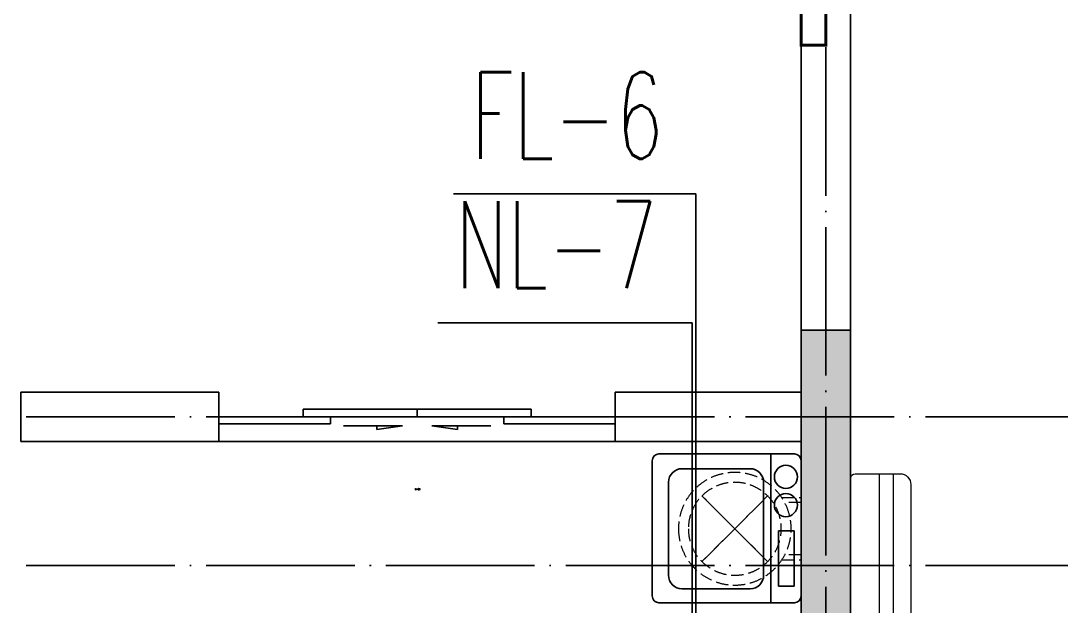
# Model space of a CAD drawing. Extents: x 27938 to 1507990, y 110129 to 923079.
# Drawn here: x 858967 to 863167, y 673692 to 676056 of the extents above; entities that cross this region are included whole.
import ezdxf

# ---------------------------------------------------------------- set-up
doc = ezdxf.new("R2010")
doc.units = 0
doc.header["$LTSCALE"] = 1000
doc.header["$MEASUREMENT"] = 0
doc.linetypes.add('$1$DASH', pattern=[0.35, 0.25, -0.1])
doc.linetypes.add('DOTE', pattern=[2.42, 2, -0.2, 0.02, -0.2])
for name, color, linetype in [('COLUMN', 9, 'Continuous'), ('DIM_凝结', 150, 'Continuous'), ('DIM_废水', 31, 'Continuous'), ('DOTE', 1, 'Continuous'), ('LVTRY', 6, 'Continuous'), ('PUB_HATCH', 8, 'Continuous'), ('PUB_TEXT', 4, 'Continuous'), ('WALL', 9, 'Continuous'), ('WINDOW', 4, 'Continuous'), ('WINDOW_TEXT', 7, 'Continuous')]:
    doc.layers.add(name, color=color, linetype=linetype)
for name, color, linetype, lineweight in [('EQUIP-消防', 3, 'Continuous', 20), ('平面-空调预留孔', 173, 'Continuous', 15), ('粉刷', 251, 'Continuous', 9)]:
    doc.layers.add(name, color=color, linetype=linetype, lineweight=lineweight)
doc.styles.add('_TCH_WINDOW', font='SIMPLEX.shx', dxfattribs={"width": 0.7, "height": 3.5, "bigfont": 'GBCBIG.shx'})
doc.styles.add('_TWT_SERIAL', font='SIMPLEX', dxfattribs={"width": 0.8, "height": 3.5, "bigfont": 'HZTXT'})
doc.styles.add('房间名称', font='TSSDENG', dxfattribs={"width": 0.8, "bigfont": 'HZTXT'})

# ---------------------------------------------------------------- blocks, each defined once
blk = doc.blocks.new('GFDGFSDFGD')
at = {"layer": 'PUB_HATCH'}
blk.add_hatch(color=0, dxfattribs=at).paths.add_polyline_path([(455566.6, 364323.7), (455566.6, 364523.7), (455016.6, 364523.7), (455016.6, 365973.7), (454816.6, 365973.7), (454816.6, 364323.7)])
at = {"layer": 'COLUMN', "color": 0}
for p, q in [((455016.6, 365973.7), (454816.6, 365973.7)), ((454816.6, 365973.7), (454816.6, 364323.7)), ((455016.6, 364523.7), (455016.6, 365973.7))]:
    blk.add_line(p, q, dxfattribs=at)
blk = doc.blocks.new('A$C001338C2')
for p, q in [((845, 303.6), (55, 303.6)), ((109.1, 214.8), (109.1, 303.6)), ((0, 248.6), (0, 22)), ((900, 22), (900, 248.6)), ((22, 0), (878, 0))]:
    blk.add_line(p, q)
at = {"lineweight": 5}
for p, q in [((900, 214.8), (0, 214.8)), ((900, 143.2), (0, 143.2))]:
    blk.add_line(p, q, dxfattribs=at)
for points in [[(73.1, 275), (56.8, 275, -0.414214), (51.3, 280.5), (51.3, 283.4, -0.414214), (56.8, 288.9), (73.1, 288.9, -0.414214), (78.6, 283.4), (78.6, 280.5, -0.414214)], [(89.2, 226.4), (22.2, 226.4, -0.414214), (16.7, 231.9), (16.7, 243.1, -0.414214), (22.2, 248.6), (89.2, 248.6, -0.414214), (94.7, 243.1), (94.7, 231.9, -0.414214)]]:
    blk.add_lwpolyline(points, format="xyb", close=True)
for centre, radius, start, end in [((55, 248.6), 55, 90, 180), ((845, 248.6), 55, 360, 90), ((22, 22), 22, 180, 270), ((878, 22), 22, 270, 360)]:
    blk.add_arc(centre, radius, start, end)
blk = doc.blocks.new('RECTANG')
for p, q in [((1, 1), (0, 1)), ((0, 1), (0, 0)), ((1, 0), (1, 1)), ((0, 0), (1, 0))]:
    blk.add_line(p, q)
blk = doc.blocks.new('洗衣机')
at = {"layer": 'LVTRY'}
for p, q in [((3790993.7, 243444.5), (3790993.7, 242899.1)), ((3791567.4, 243472.1), (3791021, 243472.1)), ((3791116.5, 243472.1), (3791116.5, 242871.5)), ((3791594.6, 242899.1), (3791594.6, 243444.5)), ((3791199, 243412.7), (3791474.9, 243412.7)), ((3791145.1, 242982.5), (3791145.1, 243358)), ((3791528.8, 243358), (3791528.8, 242982.5)), ((3791474.9, 242927.8), (3791199, 242927.8)), ((3791021, 242871.5), (3791567.4, 242871.5))]:
    blk.add_line(p, q, dxfattribs=at)
at = {"layer": 'LVTRY', "extrusion": (0, 0, -1)}
for centre, major_axis, start_param, end_param in [((3791021, 243444.5), (0, 27.6), -1.570796, 0), ((3791567.4, 243444.5), (0, 27.6), 0, 1.570796), ((3791055.1, 243379.8), (0, 46.9), 3.141593, 9.424778), ((3791199, 243358), (0, 54.7), 4.712389, 6.283185), ((3791474.9, 243358), (0, 54.7), 0, 1.570796), ((3791055.1, 243265.7), (0, 46.9), 3.141593, 9.424778), ((3791199, 242982.5), (0, 54.7), 3.141593, 4.712389), ((3791474.9, 242982.5), (0, 54.7), 1.570796, 3.141593), ((3791021, 242899.1), (0, 27.6), 3.141593, 4.712389), ((3791567.4, 242899.1), (0, 27.6), 1.570796, 3.141593)]:
    blk.add_ellipse(centre, major_axis=major_axis, ratio=0.986385, start_param=start_param, end_param=end_param, dxfattribs=at)
at = {"layer": 'LVTRY', "xscale": 63.25620569481588, "yscale": 224.5369532744355, "zscale": 64.12934308941763, "rotation": 180}
blk.add_blockref('RECTANG', (3791085.2, 243162.4), dxfattribs=at)
blk = doc.blocks.new('dnfhfn')
at = {"linetype": '$1$DASH', "ltscale": 0.2}
for p, q in [((101.9, 495, 0), (121.9, 495, 0)), ((101.9, 417.2, 0), (101.9, 495, 0)), ((121.9, 495, 0), (121.9, 429, 0)), ((353.1, 495, 0), (333.1, 495, 0)), ((333.1, 495, 0), (333.1, 429, 0)), ((353.1, 417.2, 0), (353.1, 495, 0))]:
    blk.add_line(p, q, dxfattribs=at)
at = {"linetype": '$1$DASH', "ltscale": 0.2, "elevation": 0}
for points in [[(94.9, 360.1), (94.9, 360.1), (360.1, 94.9), (360.1, 94.9)], [(360.1, 360.1), (94.9, 94.9), (94.9, 94.9), (360.1, 360.1)]]:
    blk.add_lwpolyline(points, close=True, dxfattribs=at)
at = {"linetype": '$1$DASH', "ltscale": 0.2}
for radius in [227.5, 187.5]:
    blk.add_circle((227.5, 227.5, 0), radius, dxfattribs=at)
blk = doc.blocks.new('FSFSFSFSEG')
at = {"layer": 'EQUIP-消防', "const_width": 12.8}
blk.add_lwpolyline([(136866.6, 335152.5), (136466.6, 335152.5), (136466.6, 335052.5), (136866.6, 335052.5)], close=True, dxfattribs=at)
at = {"layer": 'PUB_TEXT', "color": 7, "true_color": 0xffffff, "style": '房间名称', "width": 0.8}
blk.add_text('rD', height=64.8, dxfattribs=at).set_placement((136633.7, 335069))
blk = doc.blocks.new('GHFHFHTFHCSDCS')
at = {"rotation": 89.99999999297357}
blk.add_blockref('FSFSFSFSEG', (789969.1, 230657.2), dxfattribs=at)
blk = doc.blocks.new('$DorLib2D$00000138')
at = {"color": 0, "linetype": 'Continuous'}
for p, q in [((-0.2875, 0), (-0.2875, 0.1538)), ((-0.2875, 0.1538), (0, 0.1538)), ((0, 0.1538), (0, 0)), ((0.2875, 0.1538), (0, 0.1538)), ((0.2875, 0), (0.2875, 0.1538)), ((-0.5, -0.1399), (-0.5, 0)), ((-0.5, 0), (-0.2188, 0)), ((0, 0), (-0.2875, 0)), ((-0.2188, 0), (-0.2188, -0.1399)), ((0, 0), (0.2875, 0)), ((0.2188, 0), (0.2188, -0.1399)), ((0.5, 0), (0.2188, 0)), ((0.5, 0), (0.5, -0.1946)), ((0.5, -0.1399), (0.5, 0)), ((-0.2188, -0.1399), (-0.5, -0.1399)), ((0.2188, -0.1399), (0.5, -0.1399)), ((-0.1857, -0.186), (-0.037, -0.186)), ((-0.037, -0.186), (-0.1019, -0.2583)), ((-0.1019, -0.2583), (-0.1019, -0.186)), ((0.1857, -0.186), (0.037, -0.186)), ((0.037, -0.186), (0.1019, -0.2583)), ((0.1019, -0.2583), (0.1019, -0.186))]:
    blk.add_line(p, q, dxfattribs=at)

msp = doc.modelspace()

# ---------------------------------------------------------------- linework, layer by layer
at = {"layer": 'DIM_凝结'}
for p, q in [((861676.6, 674837.1), (860650.4, 674837.1)), ((861676.6, 672882.2), (861676.6, 674837.1))]:
    msp.add_line(p, q, dxfattribs=at)
at = {"layer": 'DIM_废水'}
for p, q in [((861691.6, 675358), (860713.3, 675358)), ((861691.6, 673032.2), (861691.6, 675358))]:
    msp.add_line(p, q, dxfattribs=at)
at = {"layer": 'DOTE', "color": 169, "linetype": 'DOTE', "ltscale": 0.3}
for p, q in [((862216.8, 681757.2), (862216.6, 666975.2)), ((879916.6, 674457.2), (825916.6, 674457.2)), ((879916.6, 673857.2), (825916.6, 673857.2))]:
    msp.add_line(p, q, dxfattribs=at)
at = {"layer": 'WALL', "color": 8}
for p, q in [((862116.6, 674557.2), (862116.6, 677557.2)), ((862316.6, 674457.2), (862316.6, 677357.2)), ((859766.5, 674557.2), (858966.6, 674557.2)), ((858966.6, 674557.2), (858966.6, 674357.2)), ((859766.5, 674557.2), (858966.6, 674557.2)), ((858966.6, 674557.2), (858966.6, 674357.2)), ((859766.5, 674357.2), (859766.5, 674557.2)), ((859766.5, 674357.2), (859766.5, 674557.2)), ((862116.6, 674557.2), (861366.5, 674557.2)), ((861366.5, 674557.2), (861366.5, 674357.2)), ((862116.6, 674557.2), (861366.5, 674557.2)), ((861366.5, 674557.2), (861366.5, 674357.2)), ((862316.6, 673357.2), (862316.6, 674457.2)), ((862316.6, 673357.2), (862316.6, 674457.2)), ((858966.6, 674357.2), (859766.5, 674357.2)), ((858966.6, 674357.2), (859766.5, 674357.2)), ((861366.5, 674357.2), (862116.6, 674357.2)), ((861366.5, 674357.2), (862116.6, 674357.2)), ((862116.6, 673357.2), (862116.6, 674357.2)), ((862116.6, 673357.2), (862116.6, 674357.2))]:
    msp.add_line(p, q, dxfattribs=at)
at = {"layer": 'WINDOW', "color": 8}
msp.add_line((861366.5, 674357.2), (859766.5, 674357.2), dxfattribs=at)
msp.add_line((861366.5, 674357.2), (859766.5, 674357.2), dxfattribs=at)

# ---------------------------------------------------------------- block references
at = {"color": 8}
for name in ['GFDGFSDFGD', 'GHFHFHTFHCSDCS']:
    msp.add_blockref(name, (407300, 308833.4), dxfattribs=at)
at = {"layer": 'WINDOW', "color": 8}
ref = msp.add_blockref('$DorLib2D$00000138', (860566.5, 674457.2), dxfattribs=dict(at, xscale=1600, yscale=-200, zscale=1600, rotation=179.9999999989443))
ref.add_attrib('A', 'TLM1623', (860557.5, 674161.7), dxfattribs={"layer": 'WINDOW_TEXT', "color": 8, "ltscale": 0.5, "height": 5.95, "rotation": 360, "style": '_TCH_WINDOW', "width": 0.494118})
ref = msp.add_blockref('$DorLib2D$00000138', (860566.5, 674457.2), dxfattribs=dict(at, xscale=1600, yscale=-200, zscale=1600, rotation=179.9999999989443))
ref.add_attrib('A', 'TLM1623', (860557.5, 674161.7), dxfattribs={"layer": 'WINDOW_TEXT', "color": 8, "ltscale": 0.5, "height": 5.95, "rotation": 360, "style": '_TCH_WINDOW', "width": 0.494118})
at = {"layer": '平面-空调预留孔', "color": 8, "xscale": -1, "rotation": 270}
msp.add_blockref('dnfhfn', (861621.5, 673777.5, 0), dxfattribs=at)
msp.add_blockref('dnfhfn', (861621.5, 673777.5, 0), dxfattribs=at)
at = {"layer": '平面-空调预留孔', "color": 8, "xscale": -0.800000000046565, "yscale": 0.800000000046565, "zscale": 0.800000000046565, "rotation": 269.9999997665698}
msp.add_blockref('A$C001338C2', (862316.8, 673507.2), dxfattribs=at)
msp.add_blockref('A$C001338C2', (862316.8, 673507.2), dxfattribs=at)
at = {"layer": '粉刷', "color": 8, "xscale": -1}
msp.add_blockref('洗衣机', (4653110.3, 430834.8), dxfattribs=at)
msp.add_blockref('洗衣机', (4653110.3, 430834.8), dxfattribs=at)

# ---------------------------------------------------------------- texts
at = {"layer": 'DIM_凝结', "color": 7, "style": '_TWT_SERIAL', "width": 0.64}
msp.add_text('NL-7', height=350, dxfattribs=at).set_placement((860720.4, 674977.1))
at = {"layer": 'DIM_废水', "color": 7, "style": '_TWT_SERIAL', "width": 0.64}
msp.add_text('FL-6', height=350, dxfattribs=at).set_placement((860783.3, 675498))

doc.saveas('drawing.dxf')
